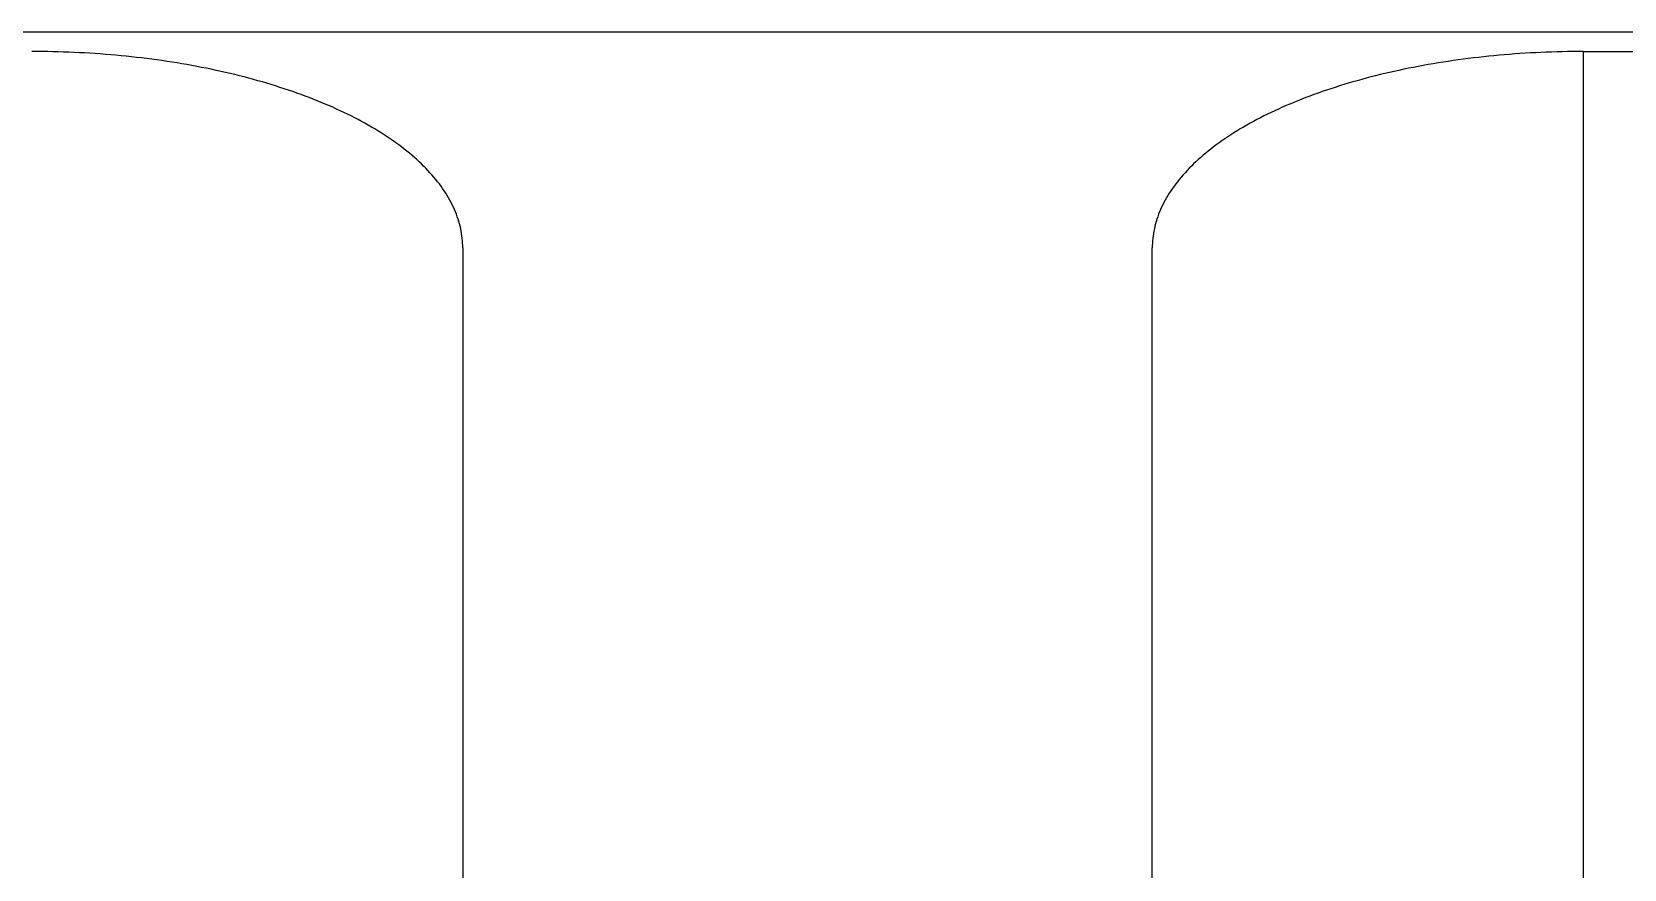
# Model space of a CAD drawing. Extents: x 90 to 322, y 48 to 325.
# Drawn here: x 117.62 to 154.57, y 260.57 to 280 of the extents above; entities that cross this region are included whole.
import ezdxf

# ---------------------------------------------------------------- set-up
doc = ezdxf.new("R2010")
doc.units = 0
doc.layers.get('0').update_dxf_attribs({"linetype": 'CONTINUOUS'})

msp = doc.modelspace()

# ---------------------------------------------------------------- linework, layer by layer
at = {"color": 7, "linetype": 'CONTINUOUS'}
for p, q in [((106.117, 279.995), (165.117, 279.995)), ((153.617, 279.54), (165.572, 279.54)), ((127.617, 274.983), (127.617, 244.995)), ((143.617, 244.995), (143.617, 274.983))]:
    msp.add_line(p, q, dxfattribs=at)
at = {"color": 9, "linetype": 'CONTINUOUS'}
msp.add_line((153.617, 279.54), (153.617, 244.995), dxfattribs=at)
at = {"color": 7, "linetype": 'CONTINUOUS'}
for points in [[(127.617, 274.983, 0), (127.616, 275.038, 0), (127.614, 275.094, 0), (127.61, 275.15, 0), (127.605, 275.206, 0), (127.598, 275.262, 0), (127.59, 275.318, 0), (127.58, 275.374, 0), (127.569, 275.429, 0), (127.556, 275.485, 0), (127.542, 275.54, 0), (127.526, 275.596, 0), (127.508, 275.651, 0), (127.49, 275.706, 0), (127.47, 275.762, 0), (127.448, 275.817, 0), (127.425, 275.872, 0), (127.4, 275.926, 0), (127.374, 275.981, 0), (127.346, 276.035, 0), (127.317, 276.09, 0), (127.286, 276.144, 0), (127.254, 276.198, 0), (127.221, 276.252, 0), (127.186, 276.305, 0), (127.15, 276.359, 0), (127.112, 276.412, 0), (127.073, 276.465, 0), (127.032, 276.518, 0), (126.99, 276.57, 0), (126.947, 276.623, 0), (126.902, 276.675, 0), (126.856, 276.726, 0), (126.808, 276.778, 0), (126.759, 276.829, 0), (126.708, 276.88, 0), (126.657, 276.931, 0), (126.603, 276.981, 0), (126.549, 277.032, 0), (126.493, 277.081, 0), (126.436, 277.131, 0), (126.377, 277.18, 0), (126.318, 277.229, 0), (126.256, 277.277, 0), (126.194, 277.325, 0), (126.13, 277.373, 0), (126.065, 277.421, 0), (125.999, 277.468, 0), (125.931, 277.514, 0), (125.863, 277.561, 0), (125.793, 277.607, 0), (125.721, 277.652, 0), (125.649, 277.697, 0), (125.575, 277.742, 0), (125.5, 277.786, 0), (125.424, 277.83, 0), (125.347, 277.874, 0), (125.268, 277.917, 0), (125.189, 277.959, 0), (125.108, 278.001, 0), (125.026, 278.043, 0), (124.943, 278.084, 0), (124.859, 278.125, 0), (124.774, 278.165, 0), (124.688, 278.205, 0), (124.6, 278.244, 0), (124.512, 278.283, 0), (124.423, 278.321, 0), (124.332, 278.359, 0), (124.241, 278.397, 0), (124.148, 278.433, 0), (124.055, 278.47, 0), (123.961, 278.505, 0), (123.865, 278.541, 0), (123.769, 278.575, 0), (123.672, 278.609, 0), (123.574, 278.643, 0), (123.475, 278.676, 0), (123.375, 278.708, 0), (123.274, 278.74, 0), (123.172, 278.772, 0), (123.07, 278.803, 0), (122.967, 278.833, 0), (122.863, 278.862, 0), (122.758, 278.891, 0), (122.652, 278.92, 0), (122.546, 278.948, 0), (122.439, 278.975, 0), (122.331, 279.002, 0), (122.222, 279.028, 0), (122.113, 279.053, 0), (122.003, 279.078, 0), (121.892, 279.102, 0), (121.781, 279.126, 0), (121.669, 279.149, 0), (121.557, 279.171, 0), (121.444, 279.193, 0), (121.33, 279.214, 0), (121.216, 279.234, 0), (121.101, 279.254, 0), (120.986, 279.273, 0), (120.87, 279.292, 0), (120.754, 279.31, 0), (120.637, 279.327, 0), (120.52, 279.344, 0), (120.402, 279.359, 0), (120.284, 279.375, 0), (120.165, 279.389, 0), (120.047, 279.403, 0), (119.927, 279.416, 0), (119.808, 279.429, 0), (119.688, 279.441, 0), (119.568, 279.452, 0), (119.447, 279.463, 0), (119.326, 279.473, 0), (119.205, 279.482, 0), (119.084, 279.49, 0), (118.963, 279.498, 0), (118.841, 279.505, 0), (118.719, 279.512, 0), (118.597, 279.518, 0), (118.475, 279.523, 0), (118.352, 279.527, 0), (118.23, 279.531, 0), (118.107, 279.534, 0), (117.985, 279.537, 0), (117.862, 279.538, 0), (117.739, 279.539, 0), (117.617, 279.54, 0)], [(153.617, 279.54, 0), (153.494, 279.539, 0), (153.371, 279.538, 0), (153.249, 279.537, 0), (153.126, 279.534, 0), (153.004, 279.531, 0), (152.881, 279.527, 0), (152.759, 279.523, 0), (152.637, 279.518, 0), (152.515, 279.512, 0), (152.393, 279.505, 0), (152.271, 279.498, 0), (152.149, 279.49, 0), (152.028, 279.482, 0), (151.907, 279.473, 0), (151.786, 279.463, 0), (151.666, 279.452, 0), (151.546, 279.441, 0), (151.426, 279.429, 0), (151.306, 279.416, 0), (151.187, 279.403, 0), (151.068, 279.389, 0), (150.95, 279.375, 0), (150.832, 279.359, 0), (150.714, 279.344, 0), (150.597, 279.327, 0), (150.48, 279.31, 0), (150.364, 279.292, 0), (150.248, 279.273, 0), (150.133, 279.254, 0), (150.018, 279.234, 0), (149.904, 279.214, 0), (149.79, 279.193, 0), (149.677, 279.171, 0), (149.564, 279.149, 0), (149.452, 279.126, 0), (149.341, 279.102, 0), (149.231, 279.078, 0), (149.121, 279.053, 0), (149.011, 279.028, 0), (148.903, 279.002, 0), (148.795, 278.975, 0), (148.688, 278.948, 0), (148.581, 278.92, 0), (148.476, 278.891, 0), (148.371, 278.862, 0), (148.267, 278.833, 0), (148.163, 278.803, 0), (148.061, 278.772, 0), (147.959, 278.74, 0), (147.859, 278.708, 0), (147.759, 278.676, 0), (147.66, 278.643, 0), (147.562, 278.609, 0), (147.464, 278.575, 0), (147.368, 278.541, 0), (147.273, 278.505, 0), (147.178, 278.47, 0), (147.085, 278.433, 0), (146.993, 278.397, 0), (146.901, 278.359, 0), (146.811, 278.321, 0), (146.721, 278.283, 0), (146.633, 278.244, 0), (146.546, 278.205, 0), (146.459, 278.165, 0), (146.374, 278.125, 0), (146.29, 278.084, 0), (146.207, 278.043, 0), (146.125, 278.001, 0), (146.045, 277.959, 0), (145.965, 277.917, 0), (145.887, 277.874, 0), (145.809, 277.83, 0), (145.733, 277.786, 0), (145.658, 277.742, 0), (145.585, 277.697, 0), (145.512, 277.652, 0), (145.441, 277.607, 0), (145.371, 277.561, 0), (145.302, 277.514, 0), (145.234, 277.468, 0), (145.168, 277.421, 0), (145.103, 277.373, 0), (145.039, 277.325, 0), (144.977, 277.277, 0), (144.916, 277.229, 0), (144.856, 277.18, 0), (144.798, 277.131, 0), (144.74, 277.081, 0), (144.684, 277.032, 0), (144.63, 276.981, 0), (144.577, 276.931, 0), (144.525, 276.88, 0), (144.475, 276.829, 0), (144.426, 276.778, 0), (144.378, 276.726, 0), (144.332, 276.675, 0), (144.287, 276.623, 0), (144.243, 276.57, 0), (144.201, 276.518, 0), (144.161, 276.465, 0), (144.121, 276.412, 0), (144.084, 276.359, 0), (144.047, 276.305, 0), (144.012, 276.252, 0), (143.979, 276.198, 0), (143.947, 276.144, 0), (143.916, 276.09, 0), (143.887, 276.035, 0), (143.86, 275.981, 0), (143.834, 275.926, 0), (143.809, 275.872, 0), (143.786, 275.817, 0), (143.764, 275.762, 0), (143.744, 275.706, 0), (143.725, 275.651, 0), (143.708, 275.596, 0), (143.692, 275.54, 0), (143.678, 275.485, 0), (143.665, 275.429, 0), (143.654, 275.374, 0), (143.644, 275.318, 0), (143.636, 275.262, 0), (143.629, 275.206, 0), (143.624, 275.15, 0), (143.62, 275.094, 0), (143.617, 275.038, 0), (143.617, 274.983, 0)]]:
    msp.add_polyline3d(points, dxfattribs=at)

doc.saveas('drawing.dxf')
